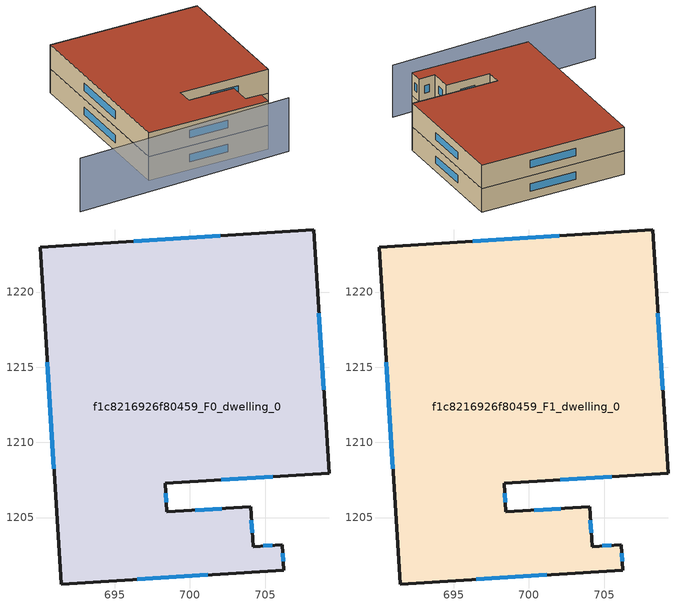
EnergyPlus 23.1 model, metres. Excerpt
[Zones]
f1c8216926f80459_F0_dwelling_0
 floor ground (EU_floor_Construction): 708.24,1224.14 709.26,1207.96 698.35,1207.28 698.47,1205.37 704.04,1205.72 704.21,1203.07 706.15,1203.19 706.26,1201.5 691.43,1200.57 690.03,1223 z0
 wall outside (EU_wall_Construction): 690.03,1223 691.43,1200.57 706.26,1201.5 706.15,1203.19 704.21,1203.07 704.04,1205.72 698.47,1205.37 698.35,1207.28 709.26,1207.96 708.24,1224.14 690.03,1223 z0:3
 window (EU_Window_Construction): 690.51,1215.32 690.96,1208.25 / 702.01,1223.75 696.27,1223.39 / 708.91,1213.5 708.59,1218.6 / 702.08,1207.51 705.52,1207.73 / 698.43,1206.02 698.39,1206.62 / 702.13,1205.6 700.38,1205.49 / 704.15,1203.98 704.1,1204.81 / 705.49,1203.15 704.87,1203.11 / 706.22,1202.08 706.19,1202.61 / 696.51,1200.89 701.18,1201.18 z1.03:1.97
f1c8216926f80459_F1_dwelling_0
 floor to f1c8216926f80459_F0_dwelling_0 (EU_floor_Construction): 708.24,1224.14 709.26,1207.96 698.35,1207.28 698.47,1205.37 704.04,1205.72 704.2,1203.07 706.15,1203.19 706.26,1201.5 691.43,1200.57 690.03,1223 z3
 wall outside (EU_wall_Construction): 690.03,1223 691.43,1200.57 706.26,1201.5 706.15,1203.19 704.21,1203.07 704.04,1205.72 698.47,1205.37 698.35,1207.28 709.26,1207.96 708.24,1224.14 690.03,1223 z3:6
 window (EU_Window_Construction): 690.51,1215.32 690.96,1208.25 / 702.01,1223.75 696.27,1223.39 / 708.91,1213.5 708.59,1218.6 / 702.08,1207.51 705.52,1207.73 / 698.43,1206.02 698.39,1206.62 / 702.13,1205.6 700.38,1205.49 / 704.15,1203.98 704.1,1204.81 / 705.49,1203.15 704.87,1203.11 / 706.22,1202.08 706.19,1202.61 / 696.51,1200.89 701.18,1201.18 z4.03:4.97
 roof outside (EU_roof_Construction): 706.26,1201.5 706.15,1203.19 704.21,1203.07 704.04,1205.72 698.47,1205.37 698.35,1207.28 709.26,1207.96 708.24,1224.14 690.03,1223 691.43,1200.57 z6
shading: 681.69,1197.43 708.05,1200.14 z0:6.7
[Building]
EU S2 Campaign: North Axis=0; Terrain=City; Solar Distribution=FullExterior
[Site:Location]
Cape.Town.Intl.AP: Latitude=-33.965; Longitude=18.602; Time Zone=2; Elevation=46
[SizingPeriod:WeatherFileDays]
AnnualSizingPeriod: Begin Month=1; Begin Day of Month=1; End Month=12; End Day of Month=31; Day of Week for Start Day=Monday; Use Weather File Daylight Saving Period=No; Use Weather File Rain and Snow Indicators=No
[MATERIAL]
EU_InternalMass_Material: Roughness=MediumRough; Thickness=0.1; Conductivity=1; Density=1800; Specific Heat=900; Thermal Absorptance=0.9; Solar Absorptance=0.7; Visible Absorptance=0.7
[MATERIAL:NOMASS] Roughness=MediumRough; Thermal Absorptance=0.9; Solar Absorptance=0.7; Visible Absorptance=0.7
Name | Thermal Resistance
EU_wall_NoMass | 0.493876
EU_roof_NoMass | 0.449382
EU_floor_NoMass | 1.25
[WINDOWMATERIAL:SIMPLEGLAZINGSYSTEM]
EU_Window_SimpleGlazing: UFactor=4.4; Solar Heat Gain Coefficient=0.85; Visible Transmittance=0.85
[CONSTRUCTION]
EU_wall_Construction: EU_wall_NoMass
EU_roof_Construction: EU_roof_NoMass
EU_floor_Construction: EU_floor_NoMass
EU_Window_Construction: EU_Window_SimpleGlazing
EU_InternalMass_Construction: EU_InternalMass_Material
[ZONE] Type=1; Multiplier=1; Ceiling Height=autocalculate; Floor Area=autocalculate; Part of Total Floor Area=Yes
Name | Volume
f1c8216926f80459_F0_dwelling_0 | 1107.54
f1c8216926f80459_F1_dwelling_0 | 1107.55
[INTERNALMASS] Construction=EU_InternalMass_Construction; Surface Area=369.182
Name | Zone or ZoneList
f1c8216926f80459_F0_dwelling_0_EU_InternalMass | f1c8216926f80459_F0_dwelling_0
f1c8216926f80459_F1_dwelling_0_EU_InternalMass | f1c8216926f80459_F1_dwelling_0
[OTHEREQUIPMENT] Fuel Type=Electricity; Design Level Calculation Method=Watts/Area; Power per Zone Floor Area=1; Fraction Latent=0; Fraction Radiant=0; Fraction Lost=0; Carbon Dioxide Generation Rate=0; EndUse Subcategory=EU_Step8_InternalGains
Name | Zone or ZoneList or Space or SpaceList | Schedule
EU_Step8_InternalGain_f1c8216926f80459_F0_dwelling_0_f000 | f1c8216926f80459_F0_dwelling_0 | EU_Step8_GainSchedule_f1c8216926f80459_F0_dwelling_0_f000
EU_Step8_InternalGain_f1c8216926f80459_F1_dwelling_0_f000 | f1c8216926f80459_F1_dwelling_0 | EU_Step8_GainSchedule_f1c8216926f80459_F1_dwelling_0_f000
[ZONEVENTILATION:DESIGNFLOWRATE] Schedule=EU_AlwaysOn; Design Flow Rate Calculation Method=AirChanges/Hour; Air Changes per Hour=0.64; Ventilation Type=Natural; Fan Pressure Rise=0; Fan Total Efficiency=1; Constant Term Coefficient=1; Temperature Term Coefficient=0; Velocity Term Coefficient=0; Velocity Squared Term Coefficient=0; Minimum Indoor Temperature=-100; Maximum Indoor Temperature=100; Delta Temperature=-100; Minimum Outdoor Temperature=-100; Maximum Outdoor Temperature=100; Maximum Wind Speed=40
Name | Zone or ZoneList or Space or SpaceList
EU_ConstantAir_f1c8216926f80459_F0_dwelling_0 | f1c8216926f80459_F0_dwelling_0
EU_ConstantAir_f1c8216926f80459_F1_dwelling_0 | f1c8216926f80459_F1_dwelling_0
[HVACTEMPLATE:THERMOSTAT] Constant Heating Setpoint=20; Constant Cooling Setpoint=50
EU_HeatOnly_f1c8216926f80459_F0_dwelling_0; EU_HeatOnly_f1c8216926f80459_F1_dwelling_0
[HVACTEMPLATE:ZONE:IDEALLOADSAIRSYSTEM] System Availability Schedule=EU_AlwaysOn; Maximum Heating Supply Air Temperature=50; Minimum Cooling Supply Air Temperature=13; Maximum Heating Supply Air Humidity Ratio=0.0156; Minimum Cooling Supply Air Humidity Ratio=0.0077; Heating Limit=NoLimit; Cooling Limit=NoLimit; Heating Availability Schedule=EU_AlwaysOn; Cooling Availability Schedule=EU_CoolingOff; Dehumidification Control Type=ConstantSensibleHeatRatio; Cooling Sensible Heat Ratio=0.7; Dehumidification Setpoint=60; Humidification Control Type=None; Humidification Setpoint=30; Outdoor Air Method=None; Outdoor Air Flow Rate per Person=0.00944; Outdoor Air Flow Rate per Zone Floor Area=0; Outdoor Air Flow Rate per Zone=0; Demand Controlled Ventilation Type=None; Outdoor Air Economizer Type=NoEconomizer; Heat Recovery Type=None; Sensible Heat Recovery Effectiveness=0.7; Latent Heat Recovery Effectiveness=0.65
Name | Template Thermostat
f1c8216926f80459_F0_dwelling_0 | EU_HeatOnly_f1c8216926f80459_F0_dwelling_0
f1c8216926f80459_F1_dwelling_0 | EU_HeatOnly_f1c8216926f80459_F1_dwelling_0
[SIZING:ZONE] Zone Cooling Design Supply Air Temperature Input Method=SupplyAirTemperature; Zone Cooling Design Supply Air Temperature=13; Zone Heating Design Supply Air Temperature Input Method=SupplyAirTemperature; Zone Heating Design Supply Air Temperature=50; Zone Cooling Design Supply Air Humidity Ratio=0.008; Zone Heating Design Supply Air Humidity Ratio=0.008; Cooling Design Air Flow Method=DesignDay; Cooling Design Air Flow Rate=0; Cooling Minimum Air Flow per Zone Floor Area=0.000762; Cooling Minimum Air Flow=0; Cooling Minimum Air Flow Fraction=0.2; Heating Design Air Flow Method=DesignDay; Heating Design Air Flow Rate=0; Heating Maximum Air Flow per Zone Floor Area=0.002032; Heating Maximum Air Flow=0.141576; Heating Maximum Air Flow Fraction=0.3; Account for Dedicated Outdoor Air System=No; Dedicated Outdoor Air System Control Strategy=NeutralSupplyAir; Dedicated Outdoor Air Low Setpoint Temperature for Design=autosize; Dedicated Outdoor Air High Setpoint Temperature for Design=autosize; Zone Load Sizing Method=Sensible Load Only No Latent Load; Zone Latent Cooling Design Supply Air Humidity Ratio Input Method=HumidityRatioDifference; Zone Cooling Design Supply Air Humidity Ratio Difference=0.005; Zone Latent Heating Design Supply Air Humidity Ratio Input Method=HumidityRatioDifference; Zone Humidification Design Supply Air Humidity Ratio Difference=0.005
f1c8216926f80459_F0_dwelling_0; f1c8216926f80459_F1_dwelling_0
[SCHEDULE:CONSTANT]
Name | Hourly Value
EU_AlwaysOn | 1
EU_CoolingOff | 0
[SCHEDULE:FILE] Column Number=1; Rows to Skip at Top=0; Number of Hours of Data=8760; Column Separator=Comma; Interpolate to Timestep=No; Minutes per Item=60; Adjust Schedule for Daylight Savings=Yes
Name | File
EU_Step8_GainSchedule_f1c8216926f80459_F0_dwelling_0_f000 | ../../schedules/f1c8216926f80459/f1c8216926f80459_F0_dwelling_0_f000_gain.csv
EU_Step8_GainSchedule_f1c8216926f80459_F1_dwelling_0_f000 | ../../schedules/f1c8216926f80459/f1c8216926f80459_F1_dwelling_0_f000_gain.csv
